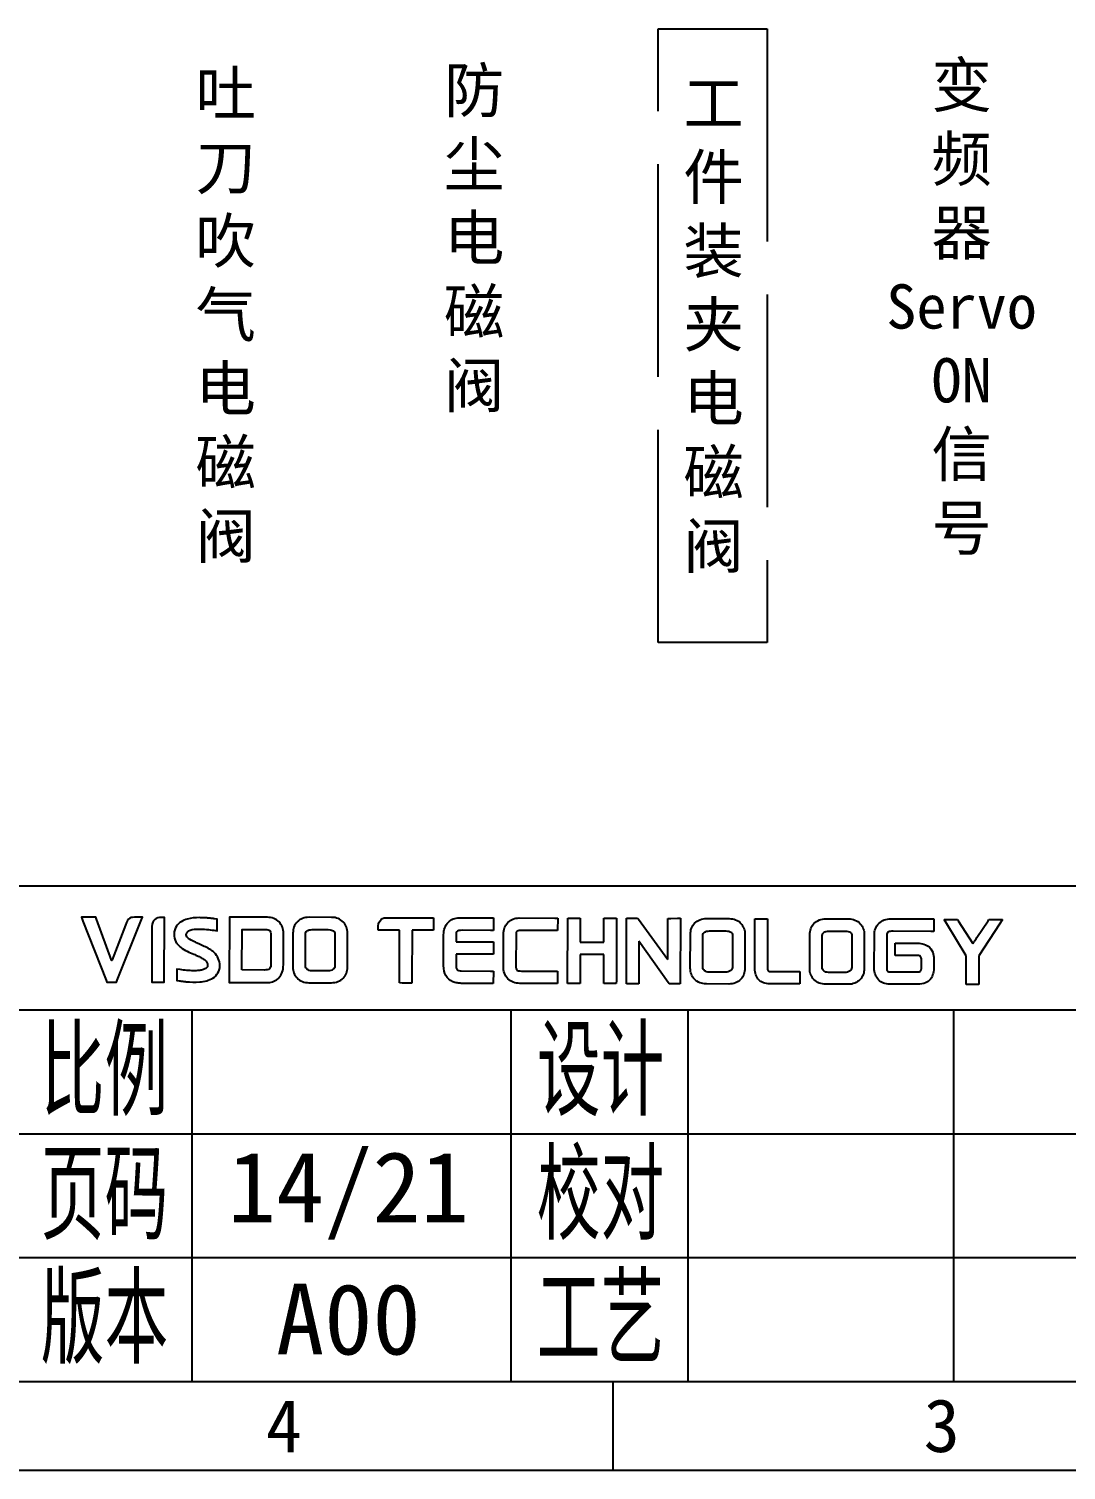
# Model space of a CAD drawing. Header units: millimetres. Extents: x 547 to 2149, y 622 to 1790.
# Drawn here: x 1677.3 to 1735.9, y 1102.4 to 1183.8 of the extents above; entities that cross this region are included whole.
import ezdxf

# ---------------------------------------------------------------- set-up
doc = ezdxf.new("R2010")
doc.units = ezdxf.units.MM
doc.linetypes.add('ACAD_ISO02W100', pattern=[15, 12, -3])
for name, color, linetype in [('中文标注', 3, 'Continuous'), ('仅图框使用', 7, 'Continuous'), ('英文数字标注', 3, 'Continuous'), ('虚线', 7, 'ACAD_ISO02W100')]:
    doc.layers.add(name, color=color, linetype=linetype)
doc.styles.get("Standard").update_dxf_attribs({"font": 'txt', "bigfont": 'gbcbig.shx'})
doc.styles.add('宋体', font='')
doc.styles.get('宋体').set_extended_font_data('宋体')

# ---------------------------------------------------------------- blocks, each defined once
blk = doc.blocks.new('Logo-Eng')
at = {"layer": '仅图框使用', "color": 4}
for points, knots in [([(-0.443, -1.421), (-0.443, -1.421), (-1.753, 1.919), (-1.753, 1.919), (-1.753, 1.919), (-1.753, 1.919), (-1.84, 2.141), (-1.84, 2.141), (-1.84, 2.141), (-1.84, 2.141), (-1.601, 2.141), (-1.601, 2.141), (-1.601, 2.141), (-1.601, 2.141), (-1.136, 2.14), (-1.136, 2.14), (-1.136, 2.14), (-1.136, 2.14), (-1.023, 2.139), (-1.023, 2.139), (-1.023, 2.139), (-1.023, 2.139), (-0.984, 2.032), (-0.984, 2.032), (-0.984, 2.032), (-0.984, 2.032), (-0.148, -0.28), (-0.148, -0.28), (-0.148, -0.28), (-0.148, -0.28), (-0.148, -0.28), (-0.148, -0.28), (-0.148, -0.28), (-0.142, -0.295), (-0.136, -0.304), (-0.131, -0.308), (-0.131, -0.308), (-0.131, -0.308), (-0.13, -0.309), (-0.13, -0.309), (-0.13, -0.309), (-0.129, -0.309), (-0.127, -0.308), (-0.125, -0.306), (-0.125, -0.306), (-0.118, -0.302), (-0.112, -0.292), (-0.106, -0.278), (-0.106, -0.278), (-0.106, -0.278), (-0.106, -0.278), (-0.106, -0.278), (-0.106, -0.278), (-0.106, -0.278), (0.643, 1.685), (0.643, 1.685), (0.643, 1.685), (0.815, 2.137), (0.897, 2.136), (1.299, 2.133), (1.299, 2.133), (1.299, 2.133), (1.364, 2.133), (1.364, 2.133), (1.364, 2.133), (1.364, 2.133), (1.602, 2.132), (1.602, 2.132), (1.602, 2.132), (1.602, 2.132), (1.514, 1.912), (1.514, 1.912), (1.514, 1.912), (1.514, 1.912), (0.174, -1.422), (0.174, -1.422), (0.174, -1.422), (0.174, -1.422), (0.133, -1.525), (0.133, -1.525), (0.133, -1.525), (0.133, -1.525), (0.024, -1.525), (0.024, -1.525), (0.024, -1.525), (0.024, -1.525), (-0.292, -1.524), (-0.292, -1.524), (-0.292, -1.524), (-0.292, -1.524), (-0.403, -1.524), (-0.403, -1.524), (-0.403, -1.524), (-0.403, -1.524), (-0.443, -1.421), (-0.443, -1.421)], [0, 0, 0, 0, 0.041667, 0.041667, 0.041667, 0.041667, 0.083333, 0.083333, 0.083333, 0.083333, 0.125, 0.125, 0.125, 0.125, 0.166667, 0.166667, 0.166667, 0.166667, 0.208333, 0.208333, 0.208333, 0.208333, 0.25, 0.25, 0.25, 0.25, 0.291667, 0.291667, 0.291667, 0.291667, 0.333333, 0.333333, 0.333333, 0.333333, 0.375, 0.375, 0.375, 0.375, 0.416667, 0.416667, 0.416667, 0.416667, 0.458333, 0.458333, 0.458333, 0.458333, 0.5, 0.5, 0.5, 0.5, 0.541667, 0.541667, 0.541667, 0.541667, 0.583333, 0.583333, 0.583333, 0.583333, 0.625, 0.625, 0.625, 0.625, 0.666667, 0.666667, 0.666667, 0.666667, 0.708333, 0.708333, 0.708333, 0.708333, 0.75, 0.75, 0.75, 0.75, 0.791667, 0.791667, 0.791667, 0.791667, 0.833333, 0.833333, 0.833333, 0.833333, 0.875, 0.875, 0.875, 0.875, 0.916667, 0.916667, 0.916667, 0.916667, 0.958333, 0.958333, 0.958333, 0.958333, 1, 1, 1, 1]), ([(2.846, 1.964), (2.846, 1.964), (2.838, -1.364), (2.838, -1.364), (2.838, -1.364), (2.838, -1.364), (2.838, -1.527), (2.838, -1.527), (2.838, -1.527), (2.838, -1.527), (2.676, -1.526), (2.676, -1.526), (2.676, -1.526), (2.676, -1.526), (2.295, -1.525), (2.295, -1.525), (2.295, -1.525), (2.295, -1.525), (2.132, -1.525), (2.132, -1.525), (2.132, -1.525), (2.132, -1.525), (2.133, -1.363), (2.133, -1.363), (2.133, -1.363), (2.133, -1.363), (2.14, 1.618), (2.14, 1.618), (2.14, 1.618), (2.14, 1.798), (2.197, 1.925), (2.301, 2.012), (2.301, 2.012), (2.398, 2.093), (2.528, 2.127), (2.684, 2.127), (2.684, 2.127), (2.684, 2.127), (2.847, 2.127), (2.847, 2.127), (2.847, 2.127), (2.847, 2.127), (2.846, 1.964), (2.846, 1.964)], [0, 0, 0, 0, 0.090909, 0.090909, 0.090909, 0.090909, 0.181818, 0.181818, 0.181818, 0.181818, 0.272727, 0.272727, 0.272727, 0.272727, 0.363636, 0.363636, 0.363636, 0.363636, 0.454545, 0.454545, 0.454545, 0.454545, 0.545455, 0.545455, 0.545455, 0.545455, 0.636364, 0.636364, 0.636364, 0.636364, 0.727273, 0.727273, 0.727273, 0.727273, 0.818182, 0.818182, 0.818182, 0.818182, 0.909091, 0.909091, 0.909091, 0.909091, 1, 1, 1, 1]), ([(5.483, 2.07), (5.561, 2.062), (5.625, 2.054), (5.678, 2.048), (5.678, 2.048), (5.678, 2.048), (5.82, 2.03), (5.82, 2.03), (5.82, 2.03), (5.82, 2.03), (5.82, 1.886), (5.82, 1.886), (5.82, 1.886), (5.82, 1.886), (5.819, 1.559), (5.819, 1.559), (5.819, 1.559), (5.819, 1.559), (5.819, 1.375), (5.819, 1.375), (5.819, 1.375), (5.819, 1.375), (5.636, 1.399), (5.636, 1.399), (5.636, 1.399), (5.504, 1.417), (5.367, 1.434), (5.221, 1.447), (5.221, 1.447), (5.079, 1.46), (4.941, 1.468), (4.809, 1.469), (4.809, 1.469), (4.642, 1.47), (4.444, 1.46), (4.291, 1.402), (4.291, 1.402), (4.174, 1.358), (4.084, 1.279), (4.073, 1.14), (4.073, 1.14), (4.079, 1.061), (4.129, 0.995), (4.197, 0.94), (4.197, 0.94), (4.285, 0.868), (4.405, 0.81), (4.51, 0.761), (4.51, 0.761), (4.51, 0.761), (4.51, 0.761), (4.51, 0.761), (4.51, 0.761), (4.626, 0.708), (4.708, 0.67), (4.787, 0.632), (4.787, 0.632), (4.787, 0.632), (4.787, 0.632), (4.787, 0.632), (4.787, 0.632), (4.886, 0.586), (4.984, 0.54), (5.094, 0.49), (5.094, 0.49), (5.191, 0.446), (5.289, 0.398), (5.384, 0.34), (5.384, 0.34), (5.48, 0.282), (5.572, 0.215), (5.655, 0.136), (5.655, 0.136), (5.655, 0.136), (5.656, 0.136), (5.656, 0.136), (5.656, 0.136), (5.753, 0.043), (5.832, -0.073), (5.886, -0.198), (5.886, -0.198), (5.94, -0.323), (5.971, -0.458), (5.971, -0.588), (5.971, -0.588), (5.971, -0.728), (5.934, -0.873), (5.865, -1), (5.865, -1), (5.799, -1.121), (5.702, -1.228), (5.579, -1.302), (5.579, -1.302), (5.368, -1.427), (5.107, -1.49), (4.838, -1.514), (4.838, -1.514), (4.579, -1.538), (4.313, -1.527), (4.081, -1.505), (4.081, -1.505), (4.018, -1.499), (3.952, -1.491), (3.885, -1.482), (3.885, -1.482), (3.817, -1.473), (3.748, -1.463), (3.679, -1.452), (3.679, -1.452), (3.679, -1.452), (3.542, -1.43), (3.542, -1.43), (3.542, -1.43), (3.542, -1.43), (3.542, -1.292), (3.542, -1.292), (3.542, -1.292), (3.542, -1.292), (3.543, -0.977), (3.543, -0.977), (3.543, -0.977), (3.543, -0.977), (3.543, -0.788), (3.543, -0.788), (3.543, -0.788), (3.543, -0.788), (3.73, -0.817), (3.73, -0.817), (3.73, -0.817), (3.863, -0.838), (3.992, -0.855), (4.113, -0.867), (4.113, -0.867), (4.235, -0.878), (4.362, -0.885), (4.494, -0.886), (4.494, -0.886), (4.494, -0.886), (4.494, -0.886), (4.494, -0.886), (4.494, -0.886), (4.597, -0.886), (4.692, -0.882), (4.778, -0.874), (4.778, -0.874), (4.858, -0.866), (4.929, -0.853), (4.99, -0.835), (4.99, -0.835), (5.079, -0.81), (5.169, -0.77), (5.227, -0.713), (5.227, -0.713), (5.26, -0.679), (5.283, -0.638), (5.282, -0.588), (5.282, -0.588), (5.282, -0.588), (5.282, -0.586), (5.282, -0.586), (5.282, -0.586), (5.282, -0.531), (5.269, -0.475), (5.245, -0.424), (5.245, -0.424), (5.222, -0.375), (5.188, -0.329), (5.145, -0.294), (5.145, -0.294), (5.145, -0.294), (5.144, -0.292), (5.144, -0.292), (5.144, -0.292), (5.092, -0.248), (5.029, -0.207), (4.963, -0.17), (4.963, -0.17), (4.891, -0.129), (4.82, -0.095), (4.752, -0.064), (4.752, -0.064), (4.752, -0.064), (4.75, -0.064), (4.75, -0.064), (4.75, -0.064), (4.75, -0.064), (4.708, -0.045), (4.708, -0.045), (4.708, -0.045), (4.644, -0.015), (4.581, 0.014), (4.503, 0.047), (4.503, 0.047), (4.387, 0.096), (4.259, 0.15), (4.131, 0.213), (4.131, 0.213), (4.002, 0.278), (3.875, 0.351), (3.768, 0.437), (3.768, 0.437), (3.768, 0.437), (3.767, 0.437), (3.767, 0.437), (3.767, 0.437), (3.712, 0.481), (3.662, 0.528), (3.615, 0.579), (3.615, 0.579), (3.57, 0.63), (3.529, 0.683), (3.495, 0.739), (3.495, 0.739), (3.495, 0.739), (3.495, 0.739), (3.495, 0.739), (3.495, 0.739), (3.413, 0.871), (3.383, 1.03), (3.389, 1.182), (3.389, 1.182), (3.397, 1.352), (3.451, 1.519), (3.531, 1.632), (3.531, 1.632), (3.531, 1.632), (3.531, 1.632), (3.531, 1.632), (3.531, 1.632), (3.675, 1.841), (3.893, 1.964), (4.132, 2.032), (4.132, 2.032), (4.356, 2.096), (4.599, 2.113), (4.812, 2.112), (4.812, 2.112), (4.894, 2.111), (4.973, 2.109), (5.049, 2.105), (5.049, 2.105), (5.134, 2.101), (5.213, 2.096), (5.284, 2.09), (5.284, 2.09), (5.339, 2.085), (5.406, 2.078), (5.483, 2.07)], [0, 0, 0, 0, 0.016129, 0.016129, 0.016129, 0.016129, 0.032258, 0.032258, 0.032258, 0.032258, 0.048387, 0.048387, 0.048387, 0.048387, 0.064516, 0.064516, 0.064516, 0.064516, 0.080645, 0.080645, 0.080645, 0.080645, 0.096774, 0.096774, 0.096774, 0.096774, 0.112903, 0.112903, 0.112903, 0.112903, 0.129032, 0.129032, 0.129032, 0.129032, 0.145161, 0.145161, 0.145161, 0.145161, 0.16129, 0.16129, 0.16129, 0.16129, 0.177419, 0.177419, 0.177419, 0.177419, 0.193548, 0.193548, 0.193548, 0.193548, 0.209677, 0.209677, 0.209677, 0.209677, 0.225806, 0.225806, 0.225806, 0.225806, 0.241935, 0.241935, 0.241935, 0.241935, 0.258065, 0.258065, 0.258065, 0.258065, 0.274194, 0.274194, 0.274194, 0.274194, 0.290323, 0.290323, 0.290323, 0.290323, 0.306452, 0.306452, 0.306452, 0.306452, 0.322581, 0.322581, 0.322581, 0.322581, 0.33871, 0.33871, 0.33871, 0.33871, 0.354839, 0.354839, 0.354839, 0.354839, 0.370968, 0.370968, 0.370968, 0.370968, 0.387097, 0.387097, 0.387097, 0.387097, 0.403226, 0.403226, 0.403226, 0.403226, 0.419355, 0.419355, 0.419355, 0.419355, 0.435484, 0.435484, 0.435484, 0.435484, 0.451613, 0.451613, 0.451613, 0.451613, 0.467742, 0.467742, 0.467742, 0.467742, 0.483871, 0.483871, 0.483871, 0.483871, 0.5, 0.5, 0.5, 0.5, 0.516129, 0.516129, 0.516129, 0.516129, 0.532258, 0.532258, 0.532258, 0.532258, 0.548387, 0.548387, 0.548387, 0.548387, 0.564516, 0.564516, 0.564516, 0.564516, 0.580645, 0.580645, 0.580645, 0.580645, 0.596774, 0.596774, 0.596774, 0.596774, 0.612903, 0.612903, 0.612903, 0.612903, 0.629032, 0.629032, 0.629032, 0.629032, 0.645161, 0.645161, 0.645161, 0.645161, 0.66129, 0.66129, 0.66129, 0.66129, 0.677419, 0.677419, 0.677419, 0.677419, 0.693548, 0.693548, 0.693548, 0.693548, 0.709677, 0.709677, 0.709677, 0.709677, 0.725806, 0.725806, 0.725806, 0.725806, 0.741935, 0.741935, 0.741935, 0.741935, 0.758065, 0.758065, 0.758065, 0.758065, 0.774194, 0.774194, 0.774194, 0.774194, 0.790323, 0.790323, 0.790323, 0.790323, 0.806452, 0.806452, 0.806452, 0.806452, 0.822581, 0.822581, 0.822581, 0.822581, 0.83871, 0.83871, 0.83871, 0.83871, 0.854839, 0.854839, 0.854839, 0.854839, 0.870968, 0.870968, 0.870968, 0.870968, 0.887097, 0.887097, 0.887097, 0.887097, 0.903226, 0.903226, 0.903226, 0.903226, 0.919355, 0.919355, 0.919355, 0.919355, 0.935484, 0.935484, 0.935484, 0.935484, 0.951613, 0.951613, 0.951613, 0.951613, 0.967742, 0.967742, 0.967742, 0.967742, 0.983871, 0.983871, 0.983871, 0.983871, 1, 1, 1, 1]), ([(6.508, -1.377), (6.508, -1.377), (6.516, 1.974), (6.516, 1.974), (6.516, 1.974), (6.516, 1.974), (6.516, 2.137), (6.516, 2.137), (6.516, 2.137), (6.516, 2.137), (6.678, 2.136), (6.678, 2.136), (6.678, 2.136), (6.678, 2.136), (8.654, 2.132), (8.654, 2.132), (8.654, 2.132), (8.783, 2.131), (8.903, 2.109), (9.013, 2.065), (9.013, 2.065), (9.123, 2.021), (9.223, 1.955), (9.312, 1.868), (9.312, 1.868), (9.312, 1.868), (9.312, 1.868), (9.312, 1.868), (9.312, 1.868), (9.396, 1.786), (9.459, 1.688), (9.501, 1.574), (9.501, 1.574), (9.542, 1.464), (9.562, 1.342), (9.562, 1.209), (9.562, 1.209), (9.562, 1.209), (9.558, -0.553), (9.558, -0.553), (9.558, -0.553), (9.557, -0.706), (9.536, -0.843), (9.496, -0.964), (9.496, -0.964), (9.452, -1.091), (9.387, -1.198), (9.3, -1.286), (9.3, -1.286), (9.3, -1.286), (9.3, -1.286), (9.3, -1.286), (9.3, -1.286), (9.26, -1.326), (9.216, -1.363), (9.169, -1.395), (9.169, -1.395), (9.169, -1.395), (9.169, -1.395), (9.169, -1.395), (9.169, -1.395), (9.123, -1.426), (9.071, -1.454), (9.014, -1.479), (9.014, -1.479), (9.014, -1.479), (9.011, -1.48), (9.011, -1.48), (9.011, -1.48), (8.963, -1.5), (8.915, -1.516), (8.868, -1.527), (8.868, -1.527), (8.868, -1.527), (8.868, -1.528), (8.868, -1.528), (8.868, -1.528), (8.818, -1.539), (8.772, -1.545), (8.728, -1.545), (8.728, -1.545), (8.728, -1.545), (6.67, -1.54), (6.67, -1.54), (6.67, -1.54), (6.67, -1.54), (6.507, -1.54), (6.507, -1.54), (6.507, -1.54), (6.507, -1.54), (6.508, -1.377), (6.508, -1.377)], [0, 0, 0, 0, 0.043478, 0.043478, 0.043478, 0.043478, 0.086957, 0.086957, 0.086957, 0.086957, 0.130435, 0.130435, 0.130435, 0.130435, 0.173913, 0.173913, 0.173913, 0.173913, 0.217391, 0.217391, 0.217391, 0.217391, 0.26087, 0.26087, 0.26087, 0.26087, 0.304348, 0.304348, 0.304348, 0.304348, 0.347826, 0.347826, 0.347826, 0.347826, 0.391304, 0.391304, 0.391304, 0.391304, 0.434783, 0.434783, 0.434783, 0.434783, 0.478261, 0.478261, 0.478261, 0.478261, 0.521739, 0.521739, 0.521739, 0.521739, 0.565217, 0.565217, 0.565217, 0.565217, 0.608696, 0.608696, 0.608696, 0.608696, 0.652174, 0.652174, 0.652174, 0.652174, 0.695652, 0.695652, 0.695652, 0.695652, 0.73913, 0.73913, 0.73913, 0.73913, 0.782609, 0.782609, 0.782609, 0.782609, 0.826087, 0.826087, 0.826087, 0.826087, 0.869565, 0.869565, 0.869565, 0.869565, 0.913043, 0.913043, 0.913043, 0.913043, 0.956522, 0.956522, 0.956522, 0.956522, 1, 1, 1, 1]), ([(10.096, -0.671), (10.096, -0.671), (10.1, 1.238), (10.1, 1.238), (10.1, 1.238), (10.101, 1.363), (10.12, 1.478), (10.158, 1.583), (10.158, 1.583), (10.198, 1.69), (10.257, 1.785), (10.336, 1.866), (10.336, 1.866), (10.336, 1.866), (10.337, 1.867), (10.337, 1.867), (10.337, 1.867), (10.423, 1.956), (10.524, 2.023), (10.639, 2.068), (10.639, 2.068), (10.751, 2.111), (10.875, 2.133), (11.01, 2.133), (11.01, 2.133), (11.01, 2.133), (12.281, 2.13), (12.281, 2.13), (12.281, 2.13), (12.415, 2.129), (12.538, 2.107), (12.65, 2.062), (12.65, 2.062), (12.764, 2.017), (12.863, 1.949), (12.948, 1.86), (12.948, 1.86), (13.025, 1.778), (13.083, 1.683), (13.122, 1.575), (13.122, 1.575), (13.159, 1.47), (13.178, 1.355), (13.178, 1.231), (13.178, 1.231), (13.178, 1.231), (13.173, -0.678), (13.173, -0.678), (13.173, -0.678), (13.173, -0.802), (13.154, -0.915), (13.116, -1.018), (13.116, -1.018), (13.076, -1.125), (13.018, -1.218), (12.94, -1.298), (12.94, -1.298), (12.854, -1.387), (12.755, -1.453), (12.641, -1.498), (12.641, -1.498), (12.53, -1.541), (12.407, -1.562), (12.273, -1.562), (12.273, -1.562), (12.273, -1.562), (11.001, -1.559), (11.001, -1.559), (11.001, -1.559), (10.868, -1.559), (10.745, -1.537), (10.632, -1.493), (10.632, -1.493), (10.518, -1.448), (10.417, -1.382), (10.33, -1.294), (10.33, -1.294), (10.33, -1.294), (10.33, -1.293), (10.33, -1.293), (10.33, -1.293), (10.251, -1.212), (10.192, -1.119), (10.152, -1.012), (10.152, -1.012), (10.115, -0.909), (10.096, -0.796), (10.096, -0.671)], [0, 0, 0, 0, 0.045455, 0.045455, 0.045455, 0.045455, 0.090909, 0.090909, 0.090909, 0.090909, 0.136364, 0.136364, 0.136364, 0.136364, 0.181818, 0.181818, 0.181818, 0.181818, 0.227273, 0.227273, 0.227273, 0.227273, 0.272727, 0.272727, 0.272727, 0.272727, 0.318182, 0.318182, 0.318182, 0.318182, 0.363636, 0.363636, 0.363636, 0.363636, 0.409091, 0.409091, 0.409091, 0.409091, 0.454545, 0.454545, 0.454545, 0.454545, 0.5, 0.5, 0.5, 0.5, 0.545455, 0.545455, 0.545455, 0.545455, 0.590909, 0.590909, 0.590909, 0.590909, 0.636364, 0.636364, 0.636364, 0.636364, 0.681818, 0.681818, 0.681818, 0.681818, 0.727273, 0.727273, 0.727273, 0.727273, 0.772727, 0.772727, 0.772727, 0.772727, 0.818182, 0.818182, 0.818182, 0.818182, 0.863636, 0.863636, 0.863636, 0.863636, 0.909091, 0.909091, 0.909091, 0.909091, 0.954545, 0.954545, 0.954545, 0.954545, 1, 1, 1, 1]), ([(7.222, -0.843), (7.222, -0.843), (8.479, -0.846), (8.479, -0.846), (8.479, -0.846), (8.588, -0.847), (8.701, -0.829), (8.77, -0.77), (8.77, -0.77), (8.817, -0.73), (8.848, -0.661), (8.848, -0.552), (8.848, -0.552), (8.848, -0.552), (8.852, 1.122), (8.852, 1.122), (8.852, 1.122), (8.853, 1.267), (8.834, 1.351), (8.793, 1.39), (8.793, 1.39), (8.753, 1.429), (8.671, 1.442), (8.547, 1.442), (8.547, 1.442), (8.547, 1.442), (7.227, 1.445), (7.227, 1.445), (7.227, 1.445), (7.227, 1.445), (7.222, -0.843), (7.222, -0.843)], [0, 0, 0, 0, 0.125, 0.125, 0.125, 0.125, 0.25, 0.25, 0.25, 0.25, 0.375, 0.375, 0.375, 0.375, 0.5, 0.5, 0.5, 0.5, 0.625, 0.625, 0.625, 0.625, 0.75, 0.75, 0.75, 0.75, 0.875, 0.875, 0.875, 0.875, 1, 1, 1, 1]), ([(11.164, -0.893), (11.164, -0.893), (12.073, -0.895), (12.073, -0.895), (12.073, -0.895), (12.178, -0.895), (12.296, -0.866), (12.378, -0.803), (12.378, -0.803), (12.431, -0.762), (12.467, -0.703), (12.467, -0.624), (12.467, -0.624), (12.467, -0.624), (12.471, 1.19), (12.471, 1.19), (12.471, 1.19), (12.472, 1.259), (12.446, 1.319), (12.392, 1.359), (12.392, 1.359), (12.331, 1.406), (12.233, 1.434), (12.094, 1.434), (12.094, 1.434), (12.094, 1.434), (11.185, 1.436), (11.185, 1.436), (11.185, 1.436), (11.057, 1.436), (10.956, 1.407), (10.889, 1.357), (10.889, 1.357), (10.834, 1.316), (10.803, 1.259), (10.803, 1.194), (10.803, 1.194), (10.803, 1.194), (10.799, -0.62), (10.799, -0.62), (10.799, -0.62), (10.799, -0.681), (10.832, -0.754), (10.898, -0.808), (10.898, -0.808), (10.959, -0.858), (11.047, -0.893), (11.164, -0.893)], [0, 0, 0, 0, 0.083333, 0.083333, 0.083333, 0.083333, 0.166667, 0.166667, 0.166667, 0.166667, 0.25, 0.25, 0.25, 0.25, 0.333333, 0.333333, 0.333333, 0.333333, 0.416667, 0.416667, 0.416667, 0.416667, 0.5, 0.5, 0.5, 0.5, 0.583333, 0.583333, 0.583333, 0.583333, 0.666667, 0.666667, 0.666667, 0.666667, 0.75, 0.75, 0.75, 0.75, 0.833333, 0.833333, 0.833333, 0.833333, 0.916667, 0.916667, 0.916667, 0.916667, 1, 1, 1, 1]), ([(18.724, -1.161), (18.64, -1.009), (18.598, -0.819), (18.599, -0.592), (18.599, -0.592), (18.599, -0.592), (18.603, 1.147), (18.603, 1.147)], [0.73684211, 0.73684211, 0.73684211, 0.73684211, 0.76315789, 0.76315789, 0.76315789, 0.76315789, 0.78947368, 0.78947368, 0.78947368, 0.78947368]), ([(33.598, -0.965), (33.598, -0.965), (34.507, -0.967), (34.507, -0.967), (34.507, -0.967), (34.611, -0.968), (34.73, -0.939), (34.811, -0.875), (34.811, -0.875), (34.864, -0.834), (34.9, -0.775), (34.901, -0.696), (34.901, -0.696), (34.901, -0.696), (34.905, 1.118), (34.905, 1.118), (34.905, 1.118), (34.905, 1.187), (34.879, 1.247), (34.826, 1.287), (34.826, 1.287), (34.764, 1.333), (34.666, 1.361), (34.527, 1.362), (34.527, 1.362), (34.527, 1.362), (33.618, 1.364), (33.618, 1.364), (33.618, 1.364), (33.49, 1.364), (33.39, 1.335), (33.323, 1.285), (33.323, 1.285), (33.323, 1.285), (33.323, 1.285), (33.323, 1.285), (33.323, 1.285), (33.267, 1.244), (33.237, 1.187), (33.236, 1.122), (33.236, 1.122), (33.236, 1.122), (33.232, -0.692), (33.232, -0.692), (33.232, -0.692), (33.232, -0.753), (33.265, -0.826), (33.332, -0.881), (33.332, -0.881), (33.392, -0.93), (33.48, -0.965), (33.598, -0.965)], [0, 0, 0, 0, 0.076923, 0.076923, 0.076923, 0.076923, 0.153846, 0.153846, 0.153846, 0.153846, 0.230769, 0.230769, 0.230769, 0.230769, 0.307692, 0.307692, 0.307692, 0.307692, 0.384615, 0.384615, 0.384615, 0.384615, 0.461538, 0.461538, 0.461538, 0.461538, 0.538462, 0.538462, 0.538462, 0.538462, 0.615385, 0.615385, 0.615385, 0.615385, 0.692308, 0.692308, 0.692308, 0.692308, 0.769231, 0.769231, 0.769231, 0.769231, 0.846154, 0.846154, 0.846154, 0.846154, 0.923077, 0.923077, 0.923077, 0.923077, 1, 1, 1, 1]), ([(40.337, -0.981), (40.337, -0.981), (41.246, -0.983), (41.246, -0.983), (41.246, -0.983), (41.35, -0.983), (41.468, -0.954), (41.55, -0.891), (41.55, -0.891), (41.603, -0.85), (41.639, -0.791), (41.639, -0.711), (41.639, -0.711), (41.639, -0.711), (41.644, 1.102), (41.644, 1.102), (41.644, 1.102), (41.644, 1.171), (41.618, 1.231), (41.564, 1.271), (41.564, 1.271), (41.503, 1.318), (41.405, 1.346), (41.266, 1.346), (41.266, 1.346), (41.266, 1.346), (40.357, 1.348), (40.357, 1.348), (40.357, 1.348), (40.229, 1.348), (40.129, 1.319), (40.062, 1.269), (40.062, 1.269), (40.062, 1.269), (40.062, 1.269), (40.062, 1.269), (40.062, 1.269), (40.006, 1.228), (39.975, 1.171), (39.975, 1.106), (39.975, 1.106), (39.975, 1.106), (39.971, -0.708), (39.971, -0.708), (39.971, -0.708), (39.971, -0.769), (40.004, -0.842), (40.071, -0.896), (40.071, -0.896), (40.131, -0.946), (40.219, -0.981), (40.337, -0.981)], [0, 0, 0, 0, 0.076923, 0.076923, 0.076923, 0.076923, 0.153846, 0.153846, 0.153846, 0.153846, 0.230769, 0.230769, 0.230769, 0.230769, 0.307692, 0.307692, 0.307692, 0.307692, 0.384615, 0.384615, 0.384615, 0.384615, 0.461538, 0.461538, 0.461538, 0.461538, 0.538462, 0.538462, 0.538462, 0.538462, 0.615385, 0.615385, 0.615385, 0.615385, 0.692308, 0.692308, 0.692308, 0.692308, 0.769231, 0.769231, 0.769231, 0.769231, 0.846154, 0.846154, 0.846154, 0.846154, 0.923077, 0.923077, 0.923077, 0.923077, 1, 1, 1, 1]), ([(43.15, -1.396), (42.994, -1.233), (42.91, -1.004), (42.91, -0.739), (42.91, -0.739), (42.91, -0.739), (42.915, 1.139), (42.915, 1.139)], [0.76190476, 0.76190476, 0.76190476, 0.76190476, 0.78571429, 0.78571429, 0.78571429, 0.78571429, 0.80952381, 0.80952381, 0.80952381, 0.80952381])]:
    blk.add_open_spline(points, degree=3, knots=knots, dxfattribs=at)
for points in [[(14.906, 1.57), (14.906, 1.681), (14.938, 1.831), (15.02, 1.942)], [(15.02, 1.942), (15.093, 2.039), (15.199, 2.108), (15.349, 2.107)], [(15.349, 2.107), (15.349, 2.107), (17.878, 2.101), (17.878, 2.101)], [(17.878, 2.101), (17.878, 2.101), (18.04, 2.101), (18.04, 2.101)], [(18.04, 1.939), (18.04, 1.939), (18.039, 1.562), (18.039, 1.562)], [(18.04, 2.101), (18.04, 2.101), (18.04, 1.939), (18.04, 1.939)], [(18.668, 1.529), (18.712, 1.648), (18.777, 1.754), (18.864, 1.847)], [(18.864, 1.847), (18.945, 1.932), (19.04, 1.996), (19.148, 2.038)], [(18.864, 1.847), (18.864, 1.847), (18.864, 1.847), (18.864, 1.847)], [(19.148, 2.038), (19.253, 2.079), (19.371, 2.099), (19.499, 2.099)], [(19.499, 2.099), (19.499, 2.099), (21.255, 2.095), (21.255, 2.095)], [(21.255, 2.095), (21.255, 2.095), (21.417, 2.095), (21.417, 2.095)], [(21.417, 1.932), (21.417, 1.932), (21.416, 1.557), (21.416, 1.557)], [(21.417, 2.095), (21.417, 2.095), (21.417, 1.932), (21.417, 1.932)], [(22.044, 1.538), (22.087, 1.647), (22.15, 1.745), (22.234, 1.832)], [(22.234, 1.832), (22.318, 1.919), (22.413, 1.984), (22.518, 2.028)], [(22.518, 2.028), (22.623, 2.072), (22.738, 2.094), (22.861, 2.094)], [(22.861, 2.094), (22.861, 2.094), (24.881, 2.089), (24.881, 2.089)], [(24.881, 2.089), (24.881, 2.089), (25.044, 2.088), (25.044, 2.088)], [(25.042, 1.925), (25.042, 1.925), (25.039, 1.55), (25.039, 1.55)], [(25.044, 2.088), (25.044, 2.088), (25.042, 1.925), (25.042, 1.925)], [(25.601, -1.435), (25.601, -1.435), (25.609, 1.925), (25.609, 1.925)], [(25.609, 1.925), (25.609, 1.925), (25.609, 2.087), (25.609, 2.087)], [(25.609, 2.087), (25.609, 2.087), (25.771, 2.087), (25.771, 2.087)], [(25.771, 2.087), (25.771, 2.087), (26.152, 2.086), (26.152, 2.086)], [(26.152, 2.086), (26.152, 2.086), (26.315, 2.085), (26.315, 2.085)], [(26.314, 1.923), (26.314, 1.923), (26.311, 0.736), (26.311, 0.736)], [(26.315, 2.085), (26.315, 2.085), (26.314, 1.923), (26.314, 1.923)], [(27.652, 0.733), (27.652, 0.733), (27.655, 1.92), (27.655, 1.92)], [(27.655, 1.92), (27.655, 1.92), (27.655, 2.082), (27.655, 2.082)], [(27.655, 2.082), (27.655, 2.082), (27.818, 2.082), (27.818, 2.082)], [(27.818, 2.082), (27.818, 2.082), (28.199, 2.081), (28.199, 2.081)], [(28.199, 2.081), (28.199, 2.081), (28.361, 2.081), (28.361, 2.081)], [(28.361, 1.918), (28.361, 1.918), (28.353, -1.441), (28.353, -1.441)], [(28.361, 2.081), (28.361, 2.081), (28.361, 1.918), (28.361, 1.918)], [(28.918, -1.458), (28.918, -1.458), (28.926, 1.929), (28.926, 1.929)], [(28.926, 1.929), (28.926, 1.929), (28.926, 2.091), (28.926, 2.091)], [(28.926, 2.091), (28.926, 2.091), (29.088, 2.091), (29.088, 2.091)], [(29.088, 2.091), (29.088, 2.091), (29.469, 2.09), (29.469, 2.09)], [(29.469, 2.09), (29.469, 2.09), (29.551, 2.089), (29.551, 2.089)], [(29.551, 2.089), (29.551, 2.089), (29.6, 2.023), (29.6, 2.023)], [(29.6, 2.023), (29.6, 2.023), (31.26, -0.254), (31.26, -0.254)], [(31.26, -0.254), (31.26, -0.254), (31.265, 1.91), (31.265, 1.91)], [(31.265, 2.066), (31.265, 2.066), (31.423, 2.071), (31.423, 2.071)], [(31.265, 1.91), (31.265, 1.91), (31.265, 2.066), (31.265, 2.066)], [(31.423, 2.071), (31.423, 2.071), (31.803, 2.084), (31.803, 2.084)], [(31.803, 2.084), (31.803, 2.084), (31.971, 2.089), (31.971, 2.089)], [(31.97, 1.921), (31.97, 1.921), (31.962, -1.466), (31.962, -1.466)], [(31.971, 2.089), (31.971, 2.089), (31.97, 1.921), (31.97, 1.921)], [(32.592, 1.511), (32.631, 1.618), (32.69, 1.713), (32.769, 1.794)], [(32.769, 1.794), (32.856, 1.884), (32.957, 1.951), (33.072, 1.996)], [(33.072, 1.996), (33.184, 2.039), (33.308, 2.061), (33.443, 2.061)], [(33.443, 2.061), (33.443, 2.061), (34.715, 2.058), (34.715, 2.058)], [(34.715, 2.058), (34.848, 2.057), (34.971, 2.035), (35.083, 1.99)], [(35.083, 1.99), (35.083, 1.99), (35.083, 1.991), (35.083, 1.991)], [(35.083, 1.991), (35.196, 1.946), (35.296, 1.878), (35.381, 1.787)], [(35.381, 1.787), (35.458, 1.706), (35.516, 1.611), (35.555, 1.503)], [(36.171, -0.772), (36.171, -0.772), (36.178, 1.885), (36.178, 1.885)], [(36.178, 1.885), (36.178, 1.885), (36.178, 2.047), (36.178, 2.047)], [(36.178, 2.047), (36.178, 2.047), (36.34, 2.047), (36.34, 2.047)], [(36.34, 2.047), (36.34, 2.047), (36.721, 2.046), (36.721, 2.046)], [(36.721, 2.046), (36.721, 2.046), (36.884, 2.046), (36.884, 2.046)], [(36.883, 1.884), (36.883, 1.884), (36.877, -0.699), (36.877, -0.699)], [(36.884, 2.046), (36.884, 2.046), (36.883, 1.884), (36.883, 1.884)], [(39.331, 1.495), (39.37, 1.603), (39.429, 1.697), (39.508, 1.778)], [(39.508, 1.778), (39.595, 1.868), (39.696, 1.935), (39.811, 1.98)], [(39.811, 1.98), (39.923, 2.023), (40.047, 2.045), (40.182, 2.045)], [(40.182, 2.045), (40.182, 2.045), (41.454, 2.042), (41.454, 2.042)], [(41.454, 2.042), (41.587, 2.042), (41.71, 2.019), (41.822, 1.975)], [(41.822, 1.975), (41.822, 1.975), (41.822, 1.975), (41.822, 1.975)], [(41.822, 1.975), (41.935, 1.93), (42.035, 1.862), (42.12, 1.772)], [(42.12, 1.772), (42.197, 1.69), (42.255, 1.595), (42.294, 1.487)], [(42.98, 1.488), (43.023, 1.596), (43.087, 1.696), (43.172, 1.786)], [(43.172, 1.786), (43.255, 1.874), (43.356, 1.939), (43.477, 1.982)], [(43.477, 1.981), (43.592, 2.022), (43.722, 2.043), (43.867, 2.042)], [(43.477, 1.982), (43.477, 1.982), (43.477, 1.981), (43.477, 1.981)], [(43.867, 2.042), (43.867, 2.042), (46.114, 2.037), (46.114, 2.037)], [(46.114, 2.037), (46.114, 2.037), (46.276, 2.037), (46.276, 2.037)], [(46.276, 1.874), (46.276, 1.874), (46.275, 1.501), (46.275, 1.501)], [(46.276, 2.037), (46.276, 2.037), (46.276, 1.874), (46.276, 1.874)], [(47.001, 1.76), (47.001, 1.76), (46.848, 2.008), (46.848, 2.008)], [(46.848, 2.008), (46.848, 2.008), (47.139, 2.007), (47.139, 2.007)], [(48.106, -0.036), (48.106, -0.036), (47.001, 1.76), (47.001, 1.76)], [(47.139, 2.007), (47.139, 2.007), (47.52, 2.006), (47.52, 2.006)], [(47.52, 2.006), (47.52, 2.006), (47.608, 2.006), (47.608, 2.006)], [(47.608, 2.006), (47.608, 2.006), (47.656, 1.932), (47.656, 1.932)], [(47.656, 1.932), (47.656, 1.932), (48.481, 0.649), (48.481, 0.649)], [(48.706, 0.996), (48.706, 0.996), (49.336, 1.93), (49.336, 1.93)], [(49.987, 1.749), (49.987, 1.749), (48.811, -0.041), (48.811, -0.041)], [(49.336, 1.93), (49.336, 1.93), (49.385, 2.002), (49.385, 2.002)], [(49.385, 2.002), (49.385, 2.002), (49.471, 2.002), (49.471, 2.002)], [(49.471, 2.002), (49.471, 2.002), (49.852, 2.001), (49.852, 2.001)], [(49.852, 2.001), (49.852, 2.001), (50.152, 2), (50.152, 2)], [(50.152, 2), (50.152, 2), (49.987, 1.749), (49.987, 1.749)], [(14.906, 1.407), (14.906, 1.407), (14.906, 1.57), (14.906, 1.57)], [(15.068, 1.407), (15.068, 1.407), (14.906, 1.407), (14.906, 1.407)], [(16.116, 1.405), (16.116, 1.405), (15.068, 1.407), (15.068, 1.407)], [(16.109, -1.415), (16.109, -1.415), (16.116, 1.405), (16.116, 1.405)], [(16.822, 1.403), (16.822, 1.403), (16.815, -1.417), (16.815, -1.417)], [(17.876, 1.4), (17.876, 1.4), (16.822, 1.403), (16.822, 1.403)], [(18.038, 1.4), (18.038, 1.4), (17.876, 1.4), (17.876, 1.4)], [(18.039, 1.562), (18.039, 1.562), (18.038, 1.4), (18.038, 1.4)], [(18.603, 1.147), (18.603, 1.285), (18.625, 1.412), (18.668, 1.529)], [(19.309, 1.163), (19.309, 1.163), (19.308, 0.748), (19.308, 0.748)], [(19.349, 1.321), (19.315, 1.286), (19.309, 1.224), (19.309, 1.163)], [(19.692, 1.399), (19.495, 1.4), (19.396, 1.368), (19.349, 1.321)], [(21.253, 1.395), (21.253, 1.395), (19.692, 1.399), (19.692, 1.399)], [(21.416, 1.395), (21.416, 1.395), (21.253, 1.395), (21.253, 1.395)], [(21.416, 1.557), (21.416, 1.557), (21.416, 1.395), (21.416, 1.395)], [(21.976, -0.624), (21.976, -0.624), (21.98, 1.19), (21.98, 1.19)], [(21.98, 1.19), (21.981, 1.314), (22.002, 1.43), (22.044, 1.538)], [(22.69, 1.16), (22.69, 1.16), (22.685, -0.603), (22.685, -0.603)], [(22.757, 1.348), (22.715, 1.322), (22.69, 1.265), (22.69, 1.16)], [(23.045, 1.394), (22.919, 1.394), (22.817, 1.385), (22.757, 1.348)], [(24.877, 1.389), (24.877, 1.389), (23.045, 1.394), (23.045, 1.394)], [(25.038, 1.389), (25.038, 1.389), (24.877, 1.389), (24.877, 1.389)], [(25.039, 1.55), (25.039, 1.55), (25.038, 1.389), (25.038, 1.389)], [(32.529, -0.743), (32.529, -0.743), (32.534, 1.166), (32.534, 1.166)], [(32.534, 1.166), (32.534, 1.291), (32.553, 1.406), (32.592, 1.511)], [(35.555, 1.503), (35.592, 1.398), (35.611, 1.283), (35.611, 1.159)], [(35.611, 1.159), (35.611, 1.159), (35.606, -0.75), (35.606, -0.75)], [(39.268, -0.759), (39.268, -0.759), (39.273, 1.15), (39.273, 1.15)], [(39.273, 1.15), (39.273, 1.275), (39.292, 1.391), (39.331, 1.495)], [(42.294, 1.487), (42.331, 1.382), (42.35, 1.267), (42.35, 1.143)], [(42.35, 1.143), (42.35, 1.143), (42.345, -0.766), (42.345, -0.766)], [(42.915, 1.139), (42.915, 1.263), (42.937, 1.379), (42.98, 1.488)], [(43.624, 1.106), (43.624, 1.106), (43.62, -0.736), (43.62, -0.736)], [(43.687, 1.302), (43.647, 1.276), (43.624, 1.218), (43.624, 1.106)], [(43.978, 1.344), (43.847, 1.344), (43.743, 1.337), (43.687, 1.302)], [(46.112, 1.339), (46.112, 1.339), (43.978, 1.344), (43.978, 1.344)], [(46.275, 1.339), (46.275, 1.339), (46.112, 1.339), (46.112, 1.339)], [(46.275, 1.501), (46.275, 1.501), (46.275, 1.339), (46.275, 1.339)], [(48.516, 0.706), (48.573, 0.796), (48.636, 0.893), (48.706, 0.996)], [(19.306, 0.052), (19.306, 0.052), (19.304, -0.659), (19.304, -0.659)], [(21.25, 0.047), (21.25, 0.047), (19.306, 0.052), (19.306, 0.052)], [(19.308, 0.748), (19.308, 0.748), (21.252, 0.744), (21.252, 0.744)], [(21.413, 0.047), (21.413, 0.047), (21.25, 0.047), (21.25, 0.047)], [(21.252, 0.744), (21.252, 0.744), (21.414, 0.743), (21.414, 0.743)], [(21.414, 0.581), (21.414, 0.581), (21.413, 0.209), (21.413, 0.209)], [(21.413, 0.209), (21.413, 0.209), (21.413, 0.047), (21.413, 0.047)], [(21.414, 0.743), (21.414, 0.743), (21.414, 0.581), (21.414, 0.581)], [(26.31, 0.039), (26.31, 0.039), (26.306, -1.437), (26.306, -1.437)], [(27.651, 0.036), (27.651, 0.036), (26.31, 0.039), (26.31, 0.039)], [(26.311, 0.736), (26.311, 0.736), (27.652, 0.733), (27.652, 0.733)], [(27.647, -1.44), (27.647, -1.44), (27.651, 0.036), (27.651, 0.036)], [(29.63, 0.785), (29.63, 0.785), (29.625, -1.46), (29.625, -1.46)], [(31.287, -1.558), (31.287, -1.558), (29.63, 0.785), (29.63, 0.785)], [(44.09, -0.02), (44.09, -0.02), (44.091, 0.142), (44.091, 0.142)], [(44.091, 0.142), (44.091, 0.142), (44.092, 0.515), (44.092, 0.515)], [(44.092, 0.515), (44.092, 0.515), (44.092, 0.678), (44.092, 0.678)], [(44.092, 0.678), (44.092, 0.678), (44.254, 0.677), (44.254, 0.677)], [(44.254, 0.677), (44.254, 0.677), (45.348, 0.675), (45.348, 0.675)], [(45.348, 0.675), (45.481, 0.674), (45.603, 0.655), (45.715, 0.616)], [(45.715, 0.616), (45.829, 0.577), (45.932, 0.518), (46.022, 0.439)], [(46.022, 0.439), (46.143, 0.332), (46.208, 0.208), (46.242, 0.074)], [(46.242, 0.074), (46.274, -0.049), (46.278, -0.173), (46.278, -0.295)], [(48.481, 0.649), (48.481, 0.649), (48.516, 0.706), (48.516, 0.706)], [(19.304, -0.659), (19.304, -0.735), (19.329, -0.79), (19.369, -0.826)], [(22.035, -1.023), (21.995, -0.907), (21.976, -0.774), (21.976, -0.624)], [(22.685, -0.603), (22.685, -0.735), (22.702, -0.812), (22.741, -0.848)], [(32.586, -1.085), (32.548, -0.982), (32.529, -0.868), (32.529, -0.743)], [(35.606, -0.75), (35.606, -0.874), (35.587, -0.988), (35.549, -1.091)], [(36.398, -1.397), (36.245, -1.24), (36.171, -1.021), (36.171, -0.772)], [(36.877, -0.699), (36.877, -0.784), (36.896, -0.844), (36.93, -0.881)], [(39.325, -1.101), (39.287, -0.998), (39.268, -0.884), (39.268, -0.759)], [(42.345, -0.766), (42.345, -0.89), (42.326, -1.004), (42.288, -1.106)], [(43.62, -0.736), (43.619, -0.835), (43.63, -0.891), (43.656, -0.913)], [(44.253, -0.021), (44.253, -0.021), (44.09, -0.02), (44.09, -0.02)], [(45.349, -0.023), (45.349, -0.023), (44.253, -0.021), (44.253, -0.021)], [(45.527, -0.075), (45.499, -0.041), (45.442, -0.023), (45.349, -0.023)], [(45.349, -0.023), (45.349, -0.023), (45.349, -0.023), (45.349, -0.023)], [(45.524, -0.906), (45.557, -0.872), (45.571, -0.8), (45.571, -0.688)], [(45.572, -0.286), (45.572, -0.186), (45.559, -0.114), (45.527, -0.075)], [(45.571, -0.688), (45.571, -0.688), (45.572, -0.286), (45.572, -0.286)], [(46.277, -0.622), (46.276, -0.926), (46.225, -1.176), (46.084, -1.358)], [(46.278, -0.295), (46.278, -0.295), (46.277, -0.622), (46.277, -0.622)], [(48.103, -1.494), (48.103, -1.494), (48.106, -0.036), (48.106, -0.036)], [(48.811, -0.041), (48.811, -0.041), (48.807, -1.496), (48.807, -1.496)], [(16.109, -1.577), (16.109, -1.577), (16.109, -1.415), (16.109, -1.415)], [(16.271, -1.578), (16.271, -1.578), (16.109, -1.577), (16.109, -1.577)], [(16.653, -1.579), (16.653, -1.579), (16.271, -1.578), (16.271, -1.578)], [(16.815, -1.579), (16.815, -1.579), (16.653, -1.579), (16.653, -1.579)], [(16.815, -1.417), (16.815, -1.417), (16.815, -1.579), (16.815, -1.579)], [(19.124, -1.504), (18.947, -1.437), (18.813, -1.322), (18.724, -1.161)], [(19.125, -1.504), (19.125, -1.504), (19.124, -1.504), (19.124, -1.504)], [(19.361, -1.573), (19.286, -1.558), (19.207, -1.535), (19.125, -1.504)], [(19.593, -1.597), (19.518, -1.596), (19.441, -1.589), (19.361, -1.573)], [(19.369, -0.826), (19.422, -0.872), (19.504, -0.896), (19.596, -0.896)], [(21.246, -1.601), (21.246, -1.601), (19.593, -1.597), (19.593, -1.597)], [(19.596, -0.896), (19.596, -0.896), (21.249, -0.908), (21.249, -0.908)], [(21.409, -1.601), (21.409, -1.601), (21.246, -1.601), (21.246, -1.601)], [(21.249, -0.908), (21.249, -0.908), (21.41, -0.909), (21.41, -0.909)], [(21.41, -1.07), (21.41, -1.07), (21.409, -1.439), (21.409, -1.439)], [(21.409, -1.439), (21.409, -1.439), (21.409, -1.601), (21.409, -1.601)], [(21.41, -0.909), (21.41, -0.909), (21.41, -1.07), (21.41, -1.07)], [(22.226, -1.334), (22.14, -1.251), (22.076, -1.147), (22.035, -1.023)], [(22.534, -1.532), (22.419, -1.488), (22.316, -1.422), (22.226, -1.334)], [(22.906, -1.598), (22.772, -1.597), (22.648, -1.575), (22.534, -1.532)], [(22.741, -0.848), (22.784, -0.886), (22.871, -0.9), (23.006, -0.9)], [(24.87, -1.602), (24.87, -1.602), (22.906, -1.598), (22.906, -1.598)], [(23.006, -0.9), (23.006, -0.9), (24.872, -0.904), (24.872, -0.904)], [(25.032, -1.603), (25.032, -1.603), (24.87, -1.602), (24.87, -1.602)], [(24.872, -0.904), (24.872, -0.904), (25.034, -0.905), (25.034, -0.905)], [(25.033, -1.44), (25.033, -1.44), (25.032, -1.603), (25.032, -1.603)], [(25.034, -1.067), (25.034, -1.067), (25.033, -1.44), (25.033, -1.44)], [(25.034, -0.905), (25.034, -0.905), (25.034, -1.067), (25.034, -1.067)], [(25.6, -1.597), (25.6, -1.597), (25.601, -1.435), (25.601, -1.435)], [(25.763, -1.598), (25.763, -1.598), (25.6, -1.597), (25.6, -1.597)], [(26.144, -1.599), (26.144, -1.599), (25.763, -1.598), (25.763, -1.598)], [(26.306, -1.599), (26.306, -1.599), (26.144, -1.599), (26.144, -1.599)], [(26.306, -1.437), (26.306, -1.437), (26.306, -1.599), (26.306, -1.599)], [(27.647, -1.602), (27.647, -1.602), (27.647, -1.44), (27.647, -1.44)], [(27.809, -1.602), (27.809, -1.602), (27.647, -1.602), (27.647, -1.602)], [(28.19, -1.603), (28.19, -1.603), (27.809, -1.602), (27.809, -1.602)], [(28.352, -1.604), (28.352, -1.604), (28.19, -1.603), (28.19, -1.603)], [(28.353, -1.441), (28.353, -1.441), (28.352, -1.604), (28.352, -1.604)], [(28.917, -1.621), (28.917, -1.621), (28.918, -1.458), (28.918, -1.458)], [(29.08, -1.621), (29.08, -1.621), (28.917, -1.621), (28.917, -1.621)], [(29.462, -1.622), (29.462, -1.622), (29.08, -1.621), (29.08, -1.621)], [(29.625, -1.622), (29.625, -1.622), (29.462, -1.622), (29.462, -1.622)], [(29.625, -1.46), (29.625, -1.46), (29.625, -1.622), (29.625, -1.622)], [(31.336, -1.627), (31.336, -1.627), (31.287, -1.558), (31.287, -1.558)], [(31.419, -1.627), (31.419, -1.627), (31.336, -1.627), (31.336, -1.627)], [(31.8, -1.627), (31.8, -1.627), (31.419, -1.627), (31.419, -1.627)], [(31.962, -1.627), (31.962, -1.627), (31.8, -1.627), (31.8, -1.627)], [(31.962, -1.466), (31.962, -1.466), (31.962, -1.627), (31.962, -1.627)], [(32.763, -1.365), (32.684, -1.285), (32.625, -1.191), (32.586, -1.085)], [(33.065, -1.565), (32.951, -1.52), (32.85, -1.454), (32.763, -1.365)], [(33.435, -1.631), (33.301, -1.631), (33.178, -1.609), (33.065, -1.565)], [(35.074, -1.57), (34.963, -1.613), (34.84, -1.635), (34.706, -1.634)], [(35.373, -1.37), (35.287, -1.459), (35.188, -1.525), (35.074, -1.57)], [(35.549, -1.091), (35.51, -1.197), (35.451, -1.29), (35.373, -1.37)], [(37.011, -1.63), (36.744, -1.629), (36.54, -1.542), (36.398, -1.397)], [(36.93, -0.881), (36.961, -0.915), (37.013, -0.933), (37.08, -0.933)], [(37.08, -0.933), (37.08, -0.933), (38.54, -0.937), (38.54, -0.937)], [(38.54, -0.937), (38.54, -0.937), (38.703, -0.937), (38.703, -0.937)], [(38.702, -1.099), (38.702, -1.099), (38.701, -1.471), (38.701, -1.471)], [(38.701, -1.471), (38.701, -1.471), (38.701, -1.633), (38.701, -1.633)], [(38.703, -0.937), (38.703, -0.937), (38.702, -1.099), (38.702, -1.099)], [(39.502, -1.381), (39.423, -1.301), (39.364, -1.207), (39.325, -1.101)], [(39.804, -1.581), (39.69, -1.536), (39.589, -1.47), (39.502, -1.381)], [(40.173, -1.647), (40.04, -1.647), (39.917, -1.625), (39.804, -1.581)], [(41.813, -1.585), (41.702, -1.629), (41.579, -1.65), (41.445, -1.65)], [(42.112, -1.386), (42.026, -1.474), (41.926, -1.541), (41.813, -1.585)], [(42.287, -1.106), (42.248, -1.213), (42.19, -1.306), (42.112, -1.386)], [(42.288, -1.106), (42.288, -1.106), (42.287, -1.106), (42.287, -1.106)], [(43.791, -1.649), (43.52, -1.648), (43.303, -1.555), (43.15, -1.396)], [(43.656, -0.913), (43.687, -0.94), (43.76, -0.949), (43.874, -0.949)], [(43.874, -0.949), (43.874, -0.949), (45.315, -0.953), (45.315, -0.953)], [(45.315, -0.953), (45.424, -0.953), (45.492, -0.939), (45.524, -0.906)], [(46.084, -1.358), (45.936, -1.549), (45.706, -1.653), (45.354, -1.652)], [(48.102, -1.657), (48.102, -1.657), (48.103, -1.494), (48.103, -1.494)], [(48.807, -1.496), (48.807, -1.496), (48.807, -1.658), (48.807, -1.658)], [(34.706, -1.634), (34.706, -1.634), (33.435, -1.631), (33.435, -1.631)], [(38.539, -1.633), (38.539, -1.633), (37.011, -1.63), (37.011, -1.63)], [(38.701, -1.633), (38.701, -1.633), (38.539, -1.633), (38.539, -1.633)], [(41.445, -1.65), (41.445, -1.65), (40.173, -1.647), (40.173, -1.647)], [(45.354, -1.652), (45.354, -1.652), (43.791, -1.649), (43.791, -1.649)], [(48.265, -1.657), (48.265, -1.657), (48.102, -1.657), (48.102, -1.657)], [(48.645, -1.658), (48.645, -1.658), (48.265, -1.657), (48.265, -1.657)], [(48.807, -1.658), (48.807, -1.658), (48.645, -1.658), (48.645, -1.658)]]:
    blk.add_open_spline(points, degree=3, dxfattribs=at)

msp = doc.modelspace()

# ---------------------------------------------------------------- linework, layer by layer
at = {"layer": '仅图框使用'}
for p, q in [((1621.553, 1135.381), (1816.678, 1135.381)), ((1621.553, 1128.381), (1816.678, 1128.381)), ((1686.553, 1107.381), (1686.553, 1128.381)), ((1704.553, 1107.381), (1704.553, 1128.381)), ((1714.553, 1107.381), (1714.553, 1128.381)), ((1729.553, 1107.381), (1729.553, 1128.381)), ((1621.553, 1121.381), (1816.678, 1121.381)), ((1621.553, 1114.381), (1784.553, 1114.381)), ((1529.678, 1107.381), (1816.678, 1107.381)), ((1710.303, 1107.381), (1710.303, 1102.381)), ((1524.678, 1102.381), (1821.678, 1102.381))]:
    msp.add_line(p, q, dxfattribs=at)
at = {"layer": '虚线'}
msp.add_lwpolyline([(1712.855, 1183.764), (1719.018, 1183.764), (1719.018, 1149.12), (1712.855, 1149.12)], close=True, dxfattribs=at)

# ---------------------------------------------------------------- block references
at = {"layer": '仅图框使用'}
msp.add_blockref('Logo-Eng', (1682.143, 1131.466), dxfattribs=at)

# ---------------------------------------------------------------- texts
at = {"layer": '中文标注', "char_height": 2.5, "width": 3.07419, "attachment_point": 5}
for s, insert in [('{\\fSimSun|b0|i0|c134|p2;吐刀吹气电磁阀\\Ftxt,gbcbig|c134;\\H1.2x; }', (1688.446, 1167.489)), ('{\\fSimSun|b0|i0|c134|p2;防尘电磁阀\\Ftxt,gbcbig|c134;\\H1.2x; }', (1702.47, 1171.827)), ('{\\fSimSun|b0|i0|c134|p2;变频器Servo ON信号} ', (1729.984, 1167.953)), ('{\\fSimSun|b0|i0|c134|p2;工件装夹电磁阀\\Ftxt,gbcbig|c134;\\H1.2x; }', (1715.984, 1166.926))]:
    msp.add_mtext(s, dxfattribs=dict(at, insert=insert))
at = {"layer": '仅图框使用', "attachment_point": 5}
for s, insert, char_height, width in [('比例', (1681.608, 1124.881), 5, 10.10919), ('设计', (1709.608, 1124.881), 5, 10.10919), ('校对', (1709.608, 1117.881), 5, 10.10919), ('页码', (1681.608, 1117.881), 5, 10.10919), ('版本', (1681.608, 1110.881), 5, 10.10919), ('工艺', (1709.608, 1110.881), 5, 10.10919), ('{\\fSimSun|b0|i0|c134|p2;4}', (1691.74, 1104.881), 3, 37.125), ('{\\fSimSun|b0|i0|c134|p2;3}', (1728.865, 1104.881), 3, 37.125)]:
    msp.add_mtext(s, dxfattribs=dict(at, insert=insert, char_height=char_height, width=width))
at = {"layer": '英文数字标注', "char_height": 4, "width": 18.3671, "attachment_point": 5, "style": '宋体'}
for s, insert in [('14/21', (1695.369, 1117.881)), ('A00', (1695.369, 1110.881))]:
    msp.add_mtext(s, dxfattribs=dict(at, insert=insert))

doc.saveas('drawing.dxf')
